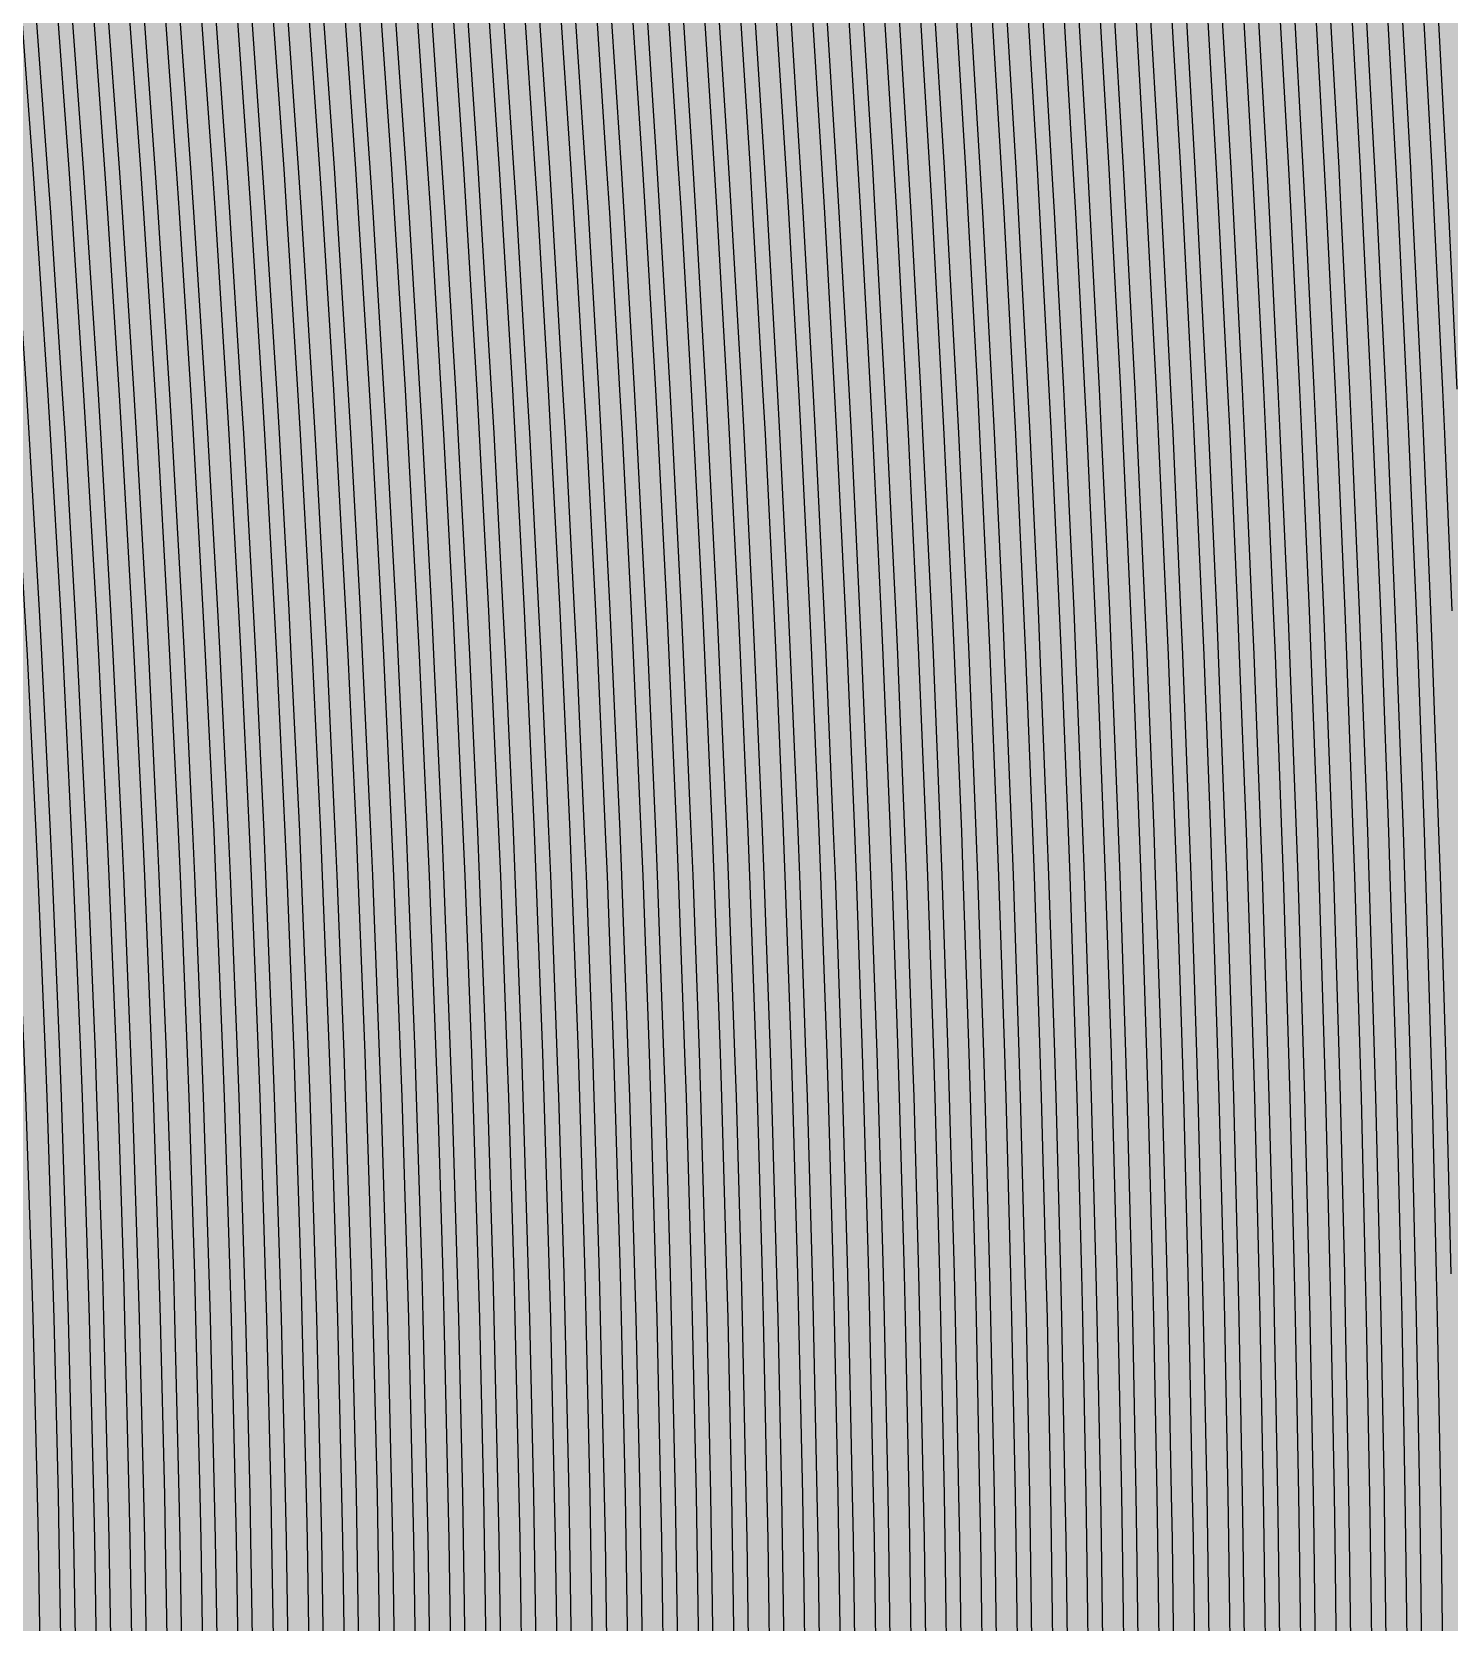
# Model space of a CAD drawing. Header units: metres. Extents: x -7220 to 10980, y -29667 to 1833.
# Drawn here: x 1157.2 to 1357.4, y -17628.4 to -17403.7 of the extents above; entities that cross this region are included whole.
import ezdxf

# ---------------------------------------------------------------- set-up
doc = ezdxf.new("R2010")
doc.units = ezdxf.units.M
doc.layers.add('Metal1', color=4, linetype='CONTINUOUS')
doc.layers.add('Polyimide', color=7, linetype='CONTINUOUS')

msp = doc.modelspace()

# ---------------------------------------------------------------- hatches: boundary and pattern name
at = {"layer": 'Polyimide'}
msp.add_hatch(color=7, dxfattribs=at).paths.add_polyline_path([(4099.45, -13861.55), (4142.64, -14152.77), (4214.18, -14438.35), (4313.36, -14715.55), (4439.24, -14981.69), (4590.59, -15234.21), (4765.97, -15470.68), (4963.68, -15688.82), (5181.82, -15886.53), (5418.29, -16061.91), (5670.81, -16213.26), (5936.95, -16339.14), (6214.15, -16438.32), (6499.73, -16509.85), (6790.95, -16553.05), (7085, -16567.5), (9980.38, -16567.5), (10058.79, -16571.35), (10136.45, -16582.87), (10212.6, -16601.95), (10286.52, -16628.4), (10357.49, -16661.96), (10424.83, -16702.32), (10487.89, -16749.09), (10546.06, -16801.81), (10598.78, -16859.98), (10645.55, -16923.04), (10685.91, -16990.38), (10719.48, -17061.35), (10745.93, -17135.27), (10765, -17211.43), (10776.52, -17289.08), (10780.38, -17367.5), (10780.38, -21957.3), (10741.61, -22012.91), (10705.97, -22070.59), (10673.58, -22130.14), (10644.53, -22191.39), (10618.92, -22254.16), (10596.82, -22318.25), (10578.3, -22383.46), (10563.41, -22449.6), (10552.21, -22516.46), (10544.72, -22583.84), (10540.97, -22651.53), (10540.97, -22719.32), (10544.72, -22787.01), (10552.21, -22854.38), (10563.41, -22921.24), (10578.3, -22987.38), (10596.82, -23052.6), (10618.92, -23116.68), (10644.53, -23179.45), (10673.58, -23240.71), (10705.97, -23300.26), (10741.61, -23357.93), (10780.38, -23413.54), (10780.38, -28667.5), (10776.52, -28745.91), (10765, -28823.57), (10745.93, -28899.73), (10719.48, -28973.65), (10685.91, -29044.62), (10645.55, -29111.96), (10598.78, -29175.01), (10546.06, -29233.19), (10487.89, -29285.91), (10424.83, -29332.68), (10357.49, -29373.04), (10286.52, -29406.6), (10212.6, -29433.05), (10136.45, -29452.13), (10058.79, -29463.65), (9980.38, -29467.5), (-6219.63, -29467.5), (-6298.04, -29463.65), (-6375.7, -29452.13), (-6451.85, -29433.05), (-6525.77, -29406.6), (-6596.74, -29373.04), (-6664.08, -29332.68), (-6727.14, -29285.91), (-6785.31, -29233.19), (-6838.03, -29175.01), (-6884.8, -29111.96), (-6925.16, -29044.62), (-6958.73, -28973.65), (-6985.18, -28899.73), (-7004.25, -28823.57), (-7015.77, -28745.91), (-7019.63, -28667.5), (-7019.63, -23426.32), (-6979.36, -23370.07), (-6942.33, -23311.63), (-6908.66, -23251.2), (-6878.45, -23188.96), (-6851.81, -23125.12), (-6828.81, -23059.88), (-6809.53, -22993.44), (-6794.04, -22926.02), (-6782.37, -22857.83), (-6774.57, -22789.09), (-6770.67, -22720.02), (-6770.67, -22650.84), (-6774.57, -22581.77), (-6782.37, -22513.03), (-6794.04, -22444.84), (-6809.53, -22377.42), (-6828.81, -22310.98), (-6851.81, -22245.74), (-6878.45, -22181.89), (-6908.66, -22119.66), (-6942.33, -22059.22), (-6979.36, -22000.79), (-7019.63, -21944.54), (-7019.63, -17367.5), (-7015.77, -17289.08), (-7004.25, -17211.43), (-6985.18, -17135.27), (-6958.73, -17061.35), (-6925.16, -16990.38), (-6884.8, -16923.04), (-6838.03, -16859.98), (-6785.31, -16801.81), (-6727.14, -16749.09), (-6664.08, -16702.32), (-6596.74, -16661.96), (-6525.77, -16628.4), (-6451.85, -16601.95), (-6375.7, -16582.87), (-6298.04, -16571.35), (-6219.63, -16567.5), (-3314, -16567.5), (-3019.95, -16553.05), (-2728.73, -16509.85), (-2443.15, -16438.32), (-2165.95, -16339.14), (-1899.81, -16213.26), (-1647.29, -16061.91), (-1410.82, -15886.53), (-1192.68, -15688.82), (-994.97, -15470.68), (-819.59, -15234.21), (-668.24, -14981.69), (-542.36, -14715.55), (-443.18, -14438.35), (-371.64, -14152.77), (-328.45, -13861.55), (-314, -13567.5), (-314, -13373.48), (-317.45, -13328.11), (-327.72, -13283.78), (-344.58, -13241.52), (-367.63, -13202.3), (-396.35, -13167.01), (-430.08, -13136.47), (-468.03, -13111.38), (-509.35, -13092.32), (-509.35, -13092.32), (-578.18, -13061.27), (-642.2, -13021.24), (-700.26, -12972.96), (-751.3, -12917.31), (-794.39, -12855.3), (-828.74, -12788.06), (-853.73, -12716.8), (-868.91, -12642.84), (-874, -12567.5), (-868.91, -12492.16), (-853.73, -12418.19), (-828.74, -12346.94), (-794.39, -12279.7), (-751.3, -12217.69), (-700.26, -12162.04), (-642.2, -12113.76), (-578.18, -12073.73), (-509.35, -12042.68), (-509.35, -12042.68), (-468.03, -12023.62), (-430.08, -11998.53), (-396.35, -11967.99), (-367.63, -11932.7), (-344.58, -11893.47), (-327.72, -11851.21), (-317.45, -11806.89), (-314, -11761.52), (-314, -11074.31), (-317.45, -11028.94), (-327.72, -10984.62), (-344.58, -10942.36), (-367.63, -10903.13), (-396.35, -10867.84), (-430.08, -10837.3), (-468.03, -10812.21), (-509.35, -10793.16), (-509.35, -10793.16), (-578.18, -10762.1), (-642.2, -10722.07), (-700.26, -10673.8), (-751.3, -10618.15), (-794.39, -10556.13), (-828.74, -10488.89), (-853.73, -10417.64), (-868.91, -10343.67), (-874, -10268.33), (-868.91, -10192.99), (-853.73, -10119.03), (-828.74, -10047.77), (-794.39, -9980.53), (-751.3, -9918.52), (-700.26, -9862.87), (-642.2, -9814.59), (-578.18, -9774.56), (-509.35, -9743.51), (-509.35, -9743.51), (-468.03, -9724.45), (-430.08, -9699.36), (-396.35, -9668.82), (-367.63, -9633.53), (-344.58, -9594.31), (-327.72, -9552.05), (-317.45, -9507.72), (-314, -9462.35), (-314, -8775.14), (-317.45, -8729.78), (-327.72, -8685.45), (-344.58, -8643.19), (-367.63, -8603.96), (-396.35, -8568.68), (-430.08, -8538.14), (-468.03, -8513.05), (-509.35, -8493.99), (-509.35, -8493.99), (-578.18, -8462.94), (-642.2, -8422.91), (-700.26, -8374.63), (-751.3, -8318.98), (-794.39, -8256.97), (-828.74, -8189.73), (-853.73, -8118.47), (-868.91, -8044.5), (-874, -7969.17), (-868.91, -7893.83), (-853.73, -7819.86), (-828.74, -7748.61), (-794.39, -7681.36), (-751.3, -7619.35), (-700.26, -7563.7), (-642.2, -7515.42), (-578.18, -7475.4), (-509.35, -7444.34), (-509.35, -7444.34), (-468.03, -7425.28), (-430.08, -7400.2), (-396.35, -7369.66), (-367.63, -7334.37), (-344.58, -7295.14), (-327.72, -7252.88), (-317.45, -7208.56), (-314, -7163.19), (-314, -6475.98), (-317.45, -6430.61), (-327.72, -6386.29), (-344.58, -6344.02), (-367.63, -6304.8), (-396.35, -6269.51), (-430.08, -6238.97), (-468.03, -6213.88), (-509.35, -6194.82), (-509.35, -6194.82), (-578.18, -6163.77), (-642.2, -6123.74), (-700.26, -6075.46), (-751.3, -6019.81), (-794.39, -5957.8), (-828.74, -5890.56), (-853.73, -5819.31), (-868.91, -5745.34), (-874, -5670), (-868.91, -5594.66), (-853.73, -5520.69), (-828.74, -5449.44), (-794.39, -5382.2), (-751.3, -5320.19), (-700.26, -5264.54), (-642.2, -5216.26), (-578.18, -5176.23), (-509.35, -5145.18), (-509.35, -5145.18), (-468.03, -5126.12), (-430.08, -5101.03), (-396.35, -5070.49), (-367.63, -5035.2), (-344.58, -4995.98), (-327.72, -4953.71), (-317.45, -4909.39), (-314, -4864.02), (-314, 380), (-314, 1532.5), (-269, 1532.5), (-268.78, 1525.63), (-268.1, 1518.79), (-266.98, 1512.02), (-265.42, 1505.32), (-263.43, 1498.75), (-261.01, 1492.32), (-258.17, 1486.06), (-254.93, 1480), (-251.3, 1474.17), (-247.3, 1468.58), (-242.94, 1463.27), (-238.25, 1458.25), (-233.23, 1453.56), (-227.92, 1449.2), (-222.33, 1445.2), (-216.5, 1441.57), (-210.44, 1438.33), (-204.18, 1435.49), (-197.75, 1433.07), (-191.18, 1431.08), (-184.48, 1429.52), (-177.71, 1428.4), (-170.87, 1427.72), (-164, 1427.5), (-157.13, 1427.72), (-150.29, 1428.4), (-143.52, 1429.52), (-136.82, 1431.08), (-130.25, 1433.07), (-123.82, 1435.49), (-117.56, 1438.33), (-111.5, 1441.57), (-105.67, 1445.2), (-100.08, 1449.2), (-94.77, 1453.56), (-89.75, 1458.25), (-85.06, 1463.27), (-80.7, 1468.58), (-76.7, 1474.17), (-73.07, 1480), (-69.83, 1486.06), (-66.99, 1492.32), (-64.57, 1498.75), (-62.58, 1505.32), (-61.02, 1512.02), (-59.9, 1518.79), (-59.22, 1525.63), (-59, 1532.5), (1786, 1532.5), (3835, 1532.5), (3835.21, 1539.04), (3835.86, 1545.55), (3836.92, 1552.01), (3838.41, 1558.38), (3840.31, 1564.64), (3842.61, 1570.77), (3845.31, 1576.73), (3848.4, 1582.5), (3851.85, 1588.06), (3855.66, 1593.38), (3859.82, 1598.43), (3864.29, 1603.21), (3869.07, 1607.68), (3874.12, 1611.84), (3879.44, 1615.65), (3885, 1619.1), (3890.77, 1622.19), (3896.73, 1624.89), (3902.86, 1627.19), (3909.12, 1629.09), (3915.49, 1630.58), (3921.95, 1631.64), (3928.46, 1632.29), (3935, 1632.5), (3941.54, 1632.29), (3948.05, 1631.64), (3954.51, 1630.58), (3960.88, 1629.09), (3967.14, 1627.19), (3973.27, 1624.89), (3979.23, 1622.19), (3985, 1619.1), (3990.56, 1615.65), (3995.88, 1611.84), (4000.93, 1607.68), (4005.71, 1603.21), (4010.18, 1598.43), (4014.34, 1593.38), (4018.15, 1588.06), (4021.6, 1582.5), (4024.69, 1576.73), (4027.39, 1570.77), (4029.69, 1564.64), (4031.59, 1558.38), (4033.08, 1552.01), (4034.14, 1545.55), (4034.79, 1539.04), (4035, 1532.5), (4085, 1532.5), (4085, 380), (4085, 330), (4085, -4864.02), (4088.45, -4909.39), (4098.72, -4953.71), (4115.58, -4995.98), (4138.63, -5035.2), (4167.35, -5070.49), (4201.08, -5101.03), (4239.03, -5126.12), (4280.35, -5145.18), (4280.35, -5145.18), (4349.18, -5176.23), (4413.2, -5216.26), (4471.26, -5264.54), (4522.3, -5320.19), (4565.39, -5382.2), (4599.74, -5449.44), (4624.73, -5520.69), (4639.91, -5594.66), (4645, -5670), (4639.91, -5745.34), (4624.73, -5819.31), (4599.74, -5890.56), (4565.39, -5957.8), (4522.3, -6019.81), (4471.26, -6075.46), (4413.2, -6123.74), (4349.18, -6163.77), (4280.35, -6194.82), (4239.03, -6213.88), (4201.08, -6238.97), (4167.35, -6269.51), (4138.63, -6304.8), (4115.58, -6344.02), (4098.72, -6386.29), (4088.45, -6430.61), (4085, -6475.98), (4085, -13567.5), (4099.45, -13861.55)])

# ---------------------------------------------------------------- linework, layer by layer
at = {"layer": 'Metal1'}
for points in [[(1147.38, -17397.95), (1149.25, -17422.94), (1149.7, -17429.2), (1151.36, -17454.19), (1151.75, -17460.45), (1153.2, -17485.44), (1153.54, -17491.7), (1154.78, -17516.69), (1155.07, -17522.95), (1156.11, -17547.94), (1156.34, -17554.19), (1157.17, -17579.19), (1157.35, -17585.44), (1157.97, -17610.44), (1158.1, -17616.69), (1158.51, -17641.69), (1158.59, -17647.94), (1158.8, -17672.94), (1158.82, -17679.19), (1158.87, -17704.18), (1158.87, -18191.69)], [(1161.87, -18191.69), (1161.87, -17704.18), (1161.82, -17679.19), (1161.8, -17672.95), (1161.59, -17647.96), (1161.52, -17641.72), (1161.11, -17616.73), (1160.98, -17610.48), (1160.36, -17585.5), (1160.19, -17579.25), (1159.37, -17554.26), (1159.14, -17548.02), (1158.11, -17523.03), (1157.83, -17516.78), (1156.6, -17491.8), (1156.26, -17485.55), (1154.83, -17460.57), (1154.44, -17454.32), (1152.8, -17429.34), (1152.36, -17423.09), (1150.51, -17398.11)], [(1152.5, -17397.95), (1154.35, -17422.94), (1154.79, -17429.2), (1156.44, -17454.19), (1156.82, -17460.45), (1158.26, -17485.44), (1158.59, -17491.7), (1159.83, -17516.69), (1160.11, -17522.95), (1161.13, -17547.94), (1161.36, -17554.2), (1162.18, -17579.19), (1162.36, -17585.44), (1162.98, -17610.44), (1163.11, -17616.69), (1163.52, -17641.69), (1163.59, -17647.94), (1163.8, -17672.94), (1163.82, -17679.19), (1163.87, -17704.18), (1163.87, -18191.69)], [(1166.88, -18191.69), (1166.88, -17704.18), (1166.82, -17679.19), (1166.8, -17672.95), (1166.59, -17647.96), (1166.52, -17641.72), (1166.11, -17616.73), (1165.98, -17610.48), (1165.37, -17585.5), (1165.2, -17579.25), (1164.38, -17554.26), (1164.15, -17548.02), (1163.13, -17523.03), (1162.85, -17516.78), (1161.63, -17491.8), (1161.3, -17485.55), (1159.87, -17460.57), (1159.49, -17454.32), (1157.85, -17429.34), (1157.42, -17423.09), (1155.58, -17398.11)], [(1157.57, -17397.95), (1159.41, -17422.94), (1159.85, -17429.2), (1161.48, -17454.19), (1161.87, -17460.45), (1163.3, -17485.44), (1163.63, -17491.7), (1164.85, -17516.69), (1165.13, -17522.95), (1166.15, -17547.94), (1166.38, -17554.2), (1167.2, -17579.19), (1167.37, -17585.44), (1167.98, -17610.44), (1168.11, -17616.69), (1168.52, -17641.69), (1168.59, -17647.94), (1168.8, -17672.94), (1168.82, -17679.19), (1168.88, -17704.18), (1168.88, -18191.69)], [(1171.88, -18191.69), (1171.88, -17704.18), (1171.82, -17679.19), (1171.8, -17672.95), (1171.6, -17647.96), (1171.52, -17641.72), (1171.12, -17616.73), (1170.99, -17610.48), (1170.38, -17585.5), (1170.21, -17579.25), (1169.4, -17554.26), (1169.17, -17548.02), (1168.16, -17523.03), (1167.88, -17516.78), (1166.67, -17491.8), (1166.34, -17485.55), (1164.92, -17460.57), (1164.54, -17454.32), (1162.91, -17429.34), (1162.48, -17423.09), (1160.65, -17398.1)], [(1162.65, -17397.95), (1164.48, -17422.94), (1164.91, -17429.2), (1166.53, -17454.19), (1166.91, -17460.45), (1168.33, -17485.44), (1168.66, -17491.7), (1169.88, -17516.69), (1170.16, -17522.95), (1171.17, -17547.94), (1171.4, -17554.2), (1172.21, -17579.19), (1172.38, -17585.44), (1172.99, -17610.44), (1173.12, -17616.69), (1173.52, -17641.69), (1173.6, -17647.94), (1173.8, -17672.94), (1173.82, -17679.19), (1173.88, -17704.18), (1173.88, -18191.69)], [(1176.87, -18191.69), (1176.87, -17704.18), (1176.82, -17679.19), (1176.8, -17672.95), (1176.6, -17647.96), (1176.52, -17641.72), (1176.12, -17616.73), (1176, -17610.48), (1175.39, -17585.5), (1175.22, -17579.25), (1174.41, -17554.26), (1174.19, -17548.02), (1173.18, -17523.03), (1172.91, -17516.78), (1171.7, -17491.8), (1171.37, -17485.55), (1169.96, -17460.57), (1169.58, -17454.32), (1167.97, -17429.34), (1167.54, -17423.09), (1165.73, -17398.1)], [(1167.72, -17397.95), (1169.54, -17422.94), (1169.97, -17429.2), (1171.58, -17454.19), (1171.96, -17460.45), (1173.37, -17485.44), (1173.7, -17491.7), (1174.9, -17516.69), (1175.18, -17522.95), (1176.19, -17547.94), (1176.41, -17554.2), (1177.22, -17579.19), (1177.39, -17585.44), (1178, -17610.44), (1178.12, -17616.69), (1178.52, -17641.69), (1178.6, -17647.94), (1178.8, -17672.94), (1178.82, -17679.19), (1178.87, -17704.18), (1178.87, -18191.69)], [(1181.88, -18191.69), (1181.88, -17704.18), (1181.82, -17679.19), (1181.8, -17672.95), (1181.6, -17647.96), (1181.53, -17641.72), (1181.13, -17616.73), (1181, -17610.48), (1180.4, -17585.5), (1180.23, -17579.25), (1179.43, -17554.26), (1179.21, -17548.02), (1178.21, -17523.03), (1177.93, -17516.78), (1176.73, -17491.8), (1176.41, -17485.55), (1175.01, -17460.57), (1174.63, -17454.32), (1173.03, -17429.34), (1172.6, -17423.08), (1170.8, -17398.1)], [(1172.79, -17397.96), (1174.6, -17422.94), (1175.03, -17429.2), (1176.63, -17454.19), (1177, -17460.45), (1178.41, -17485.44), (1178.73, -17491.7), (1179.93, -17516.69), (1180.21, -17522.95), (1181.2, -17547.94), (1181.43, -17554.2), (1182.23, -17579.19), (1182.4, -17585.44), (1183, -17610.44), (1183.13, -17616.69), (1183.53, -17641.69), (1183.6, -17647.94), (1183.8, -17672.94), (1183.82, -17679.19), (1183.88, -17704.18), (1183.88, -18191.69)], [(1186.88, -18191.69), (1186.88, -17704.18), (1186.83, -17679.19), (1186.8, -17672.95), (1186.6, -17647.96), (1186.53, -17641.72), (1186.13, -17616.73), (1186.01, -17610.48), (1185.41, -17585.5), (1185.24, -17579.25), (1184.45, -17554.26), (1184.22, -17548.02), (1183.23, -17523.03), (1182.96, -17516.78), (1181.77, -17491.8), (1181.44, -17485.55), (1180.05, -17460.57), (1179.68, -17454.32), (1178.09, -17429.33), (1177.67, -17423.08), (1175.87, -17398.1)], [(1177.87, -17397.96), (1179.66, -17422.95), (1180.08, -17429.2), (1181.68, -17454.19), (1182.05, -17460.45), (1183.44, -17485.44), (1183.76, -17491.7), (1184.96, -17516.69), (1185.23, -17522.95), (1186.22, -17547.94), (1186.45, -17554.2), (1187.24, -17579.19), (1187.41, -17585.44), (1188.01, -17610.44), (1188.13, -17616.69), (1188.53, -17641.69), (1188.6, -17647.94), (1188.8, -17672.94), (1188.83, -17679.19), (1188.88, -17704.18), (1188.88, -18191.69)], [(1191.88, -18191.69), (1191.88, -17704.18), (1191.83, -17679.19), (1191.8, -17672.95), (1191.6, -17647.96), (1191.53, -17641.72), (1191.14, -17616.73), (1191.01, -17610.48), (1190.42, -17585.5), (1190.25, -17579.25), (1189.46, -17554.26), (1189.24, -17548.02), (1188.26, -17523.03), (1187.98, -17516.78), (1186.8, -17491.8), (1186.48, -17485.55), (1185.1, -17460.57), (1184.73, -17454.32), (1183.15, -17429.33), (1182.73, -17423.08), (1180.95, -17398.1)], [(1182.94, -17397.96), (1184.72, -17422.95), (1185.14, -17429.2), (1186.72, -17454.19), (1187.1, -17460.45), (1188.48, -17485.44), (1188.8, -17491.7), (1189.98, -17516.69), (1190.25, -17522.95), (1191.24, -17547.94), (1191.46, -17554.2), (1192.25, -17579.19), (1192.42, -17585.44), (1193.01, -17610.44), (1193.14, -17616.69), (1193.53, -17641.69), (1193.6, -17647.94), (1193.8, -17672.94), (1193.83, -17679.19), (1193.88, -17704.18), (1193.88, -18191.69)], [(1196.87, -18191.69), (1196.87, -17704.18), (1196.83, -17679.19), (1196.8, -17672.95), (1196.61, -17647.96), (1196.53, -17641.72), (1196.14, -17616.73), (1196.02, -17610.48), (1195.43, -17585.5), (1195.26, -17579.25), (1194.48, -17554.26), (1194.26, -17548.02), (1193.28, -17523.03), (1193.01, -17516.78), (1191.84, -17491.8), (1191.52, -17485.55), (1190.14, -17460.57), (1189.78, -17454.32), (1188.21, -17429.33), (1187.79, -17423.08), (1186.02, -17398.1)], [(1188.01, -17397.96), (1189.78, -17422.95), (1190.2, -17429.2), (1191.77, -17454.19), (1192.14, -17460.45), (1193.51, -17485.44), (1193.83, -17491.7), (1195.01, -17516.69), (1195.28, -17522.95), (1196.26, -17547.94), (1196.48, -17554.2), (1197.26, -17579.19), (1197.43, -17585.44), (1198.02, -17610.44), (1198.14, -17616.69), (1198.53, -17641.69), (1198.61, -17647.94), (1198.8, -17672.94), (1198.83, -17679.19), (1198.87, -17704.18), (1198.87, -18191.69)], [(1201.88, -18191.69), (1201.88, -17704.18), (1201.83, -17679.19), (1201.8, -17672.95), (1201.61, -17647.96), (1201.53, -17641.72), (1201.15, -17616.73), (1201.02, -17610.48), (1200.44, -17585.5), (1200.27, -17579.25), (1199.5, -17554.26), (1199.28, -17548.02), (1198.3, -17523.03), (1198.04, -17516.78), (1196.87, -17491.8), (1196.55, -17485.55), (1195.19, -17460.57), (1194.82, -17454.32), (1193.26, -17429.33), (1192.85, -17423.08), (1191.09, -17398.1)], [(1193.09, -17397.96), (1194.84, -17422.95), (1195.26, -17429.2), (1196.82, -17454.2), (1197.19, -17460.45), (1198.55, -17485.44), (1198.87, -17491.7), (1200.03, -17516.69), (1200.3, -17522.95), (1201.28, -17547.94), (1201.49, -17554.2), (1202.27, -17579.19), (1202.44, -17585.44), (1203.02, -17610.44), (1203.15, -17616.69), (1203.53, -17641.69), (1203.61, -17647.94), (1203.8, -17672.94), (1203.83, -17679.19), (1203.88, -17704.18), (1203.88, -18191.69)], [(1206.88, -18191.69), (1206.88, -17704.18), (1206.83, -17679.19), (1206.8, -17672.95), (1206.61, -17647.96), (1206.54, -17641.72), (1206.15, -17616.73), (1206.03, -17610.48), (1205.45, -17585.49), (1205.28, -17579.25), (1204.51, -17554.26), (1204.29, -17548.02), (1203.33, -17523.03), (1203.06, -17516.78), (1201.9, -17491.8), (1201.59, -17485.55), (1200.23, -17460.57), (1199.87, -17454.32), (1198.32, -17429.33), (1197.91, -17423.08), (1196.16, -17398.1)], [(1198.16, -17397.96), (1199.91, -17422.95), (1200.32, -17429.21), (1201.87, -17454.2), (1202.23, -17460.45), (1203.59, -17485.44), (1203.9, -17491.7), (1205.06, -17516.69), (1205.33, -17522.95), (1206.29, -17547.94), (1206.51, -17554.2), (1207.28, -17579.19), (1207.45, -17585.44), (1208.03, -17610.44), (1208.15, -17616.69), (1208.54, -17641.69), (1208.61, -17647.94), (1208.8, -17672.94), (1208.83, -17679.19), (1208.88, -17704.18), (1208.88, -18191.69)], [(1211.88, -18191.69), (1211.88, -17704.18), (1211.83, -17679.19), (1211.8, -17672.95), (1211.61, -17647.96), (1211.54, -17641.72), (1211.16, -17616.73), (1211.04, -17610.48), (1210.46, -17585.49), (1210.29, -17579.25), (1209.53, -17554.26), (1209.31, -17548.01), (1208.35, -17523.03), (1208.09, -17516.78), (1206.94, -17491.8), (1206.63, -17485.55), (1205.28, -17460.56), (1204.92, -17454.32), (1203.38, -17429.33), (1202.97, -17423.08), (1201.24, -17398.1)], [(1203.23, -17397.96), (1204.97, -17422.95), (1205.38, -17429.21), (1206.92, -17454.2), (1207.28, -17460.45), (1208.62, -17485.44), (1208.94, -17491.7), (1210.09, -17516.69), (1210.35, -17522.95), (1211.31, -17547.94), (1211.53, -17554.2), (1212.29, -17579.19), (1212.46, -17585.44), (1213.04, -17610.44), (1213.16, -17616.69), (1213.54, -17641.69), (1213.61, -17647.94), (1213.8, -17672.94), (1213.83, -17679.19), (1213.88, -17704.18), (1213.88, -18191.69)], [(1216.87, -18191.69), (1216.87, -17704.18), (1216.83, -17679.19), (1216.8, -17672.95), (1216.61, -17647.96), (1216.54, -17641.71), (1216.16, -17616.73), (1216.04, -17610.48), (1215.48, -17585.49), (1215.31, -17579.25), (1214.55, -17554.26), (1214.34, -17548.01), (1213.39, -17523.03), (1213.12, -17516.78), (1211.98, -17491.8), (1211.67, -17485.55), (1210.34, -17460.56), (1209.99, -17454.31), (1208.46, -17429.33), (1208.06, -17423.08), (1206.34, -17398.1)], [(1208.33, -17397.96), (1210.05, -17422.95), (1210.46, -17429.21), (1211.98, -17454.2), (1212.34, -17460.45), (1213.67, -17485.45), (1213.98, -17491.7), (1215.12, -17516.69), (1215.38, -17522.95), (1216.33, -17547.94), (1216.55, -17554.2), (1217.31, -17579.19), (1217.47, -17585.45), (1218.04, -17610.44), (1218.16, -17616.69), (1218.54, -17641.69), (1218.61, -17647.94), (1218.8, -17672.94), (1218.83, -17679.19), (1218.87, -17704.18), (1218.87, -18191.69)], [(1221.88, -18191.69), (1221.88, -17704.18), (1221.83, -17679.19), (1221.8, -17672.95), (1221.62, -17647.96), (1221.55, -17641.71), (1221.17, -17616.73), (1221.05, -17610.48), (1220.49, -17585.49), (1220.33, -17579.25), (1219.58, -17554.26), (1219.36, -17548.01), (1218.43, -17523.03), (1218.17, -17516.78), (1217.04, -17491.8), (1216.73, -17485.55), (1215.42, -17460.56), (1215.06, -17454.31), (1213.56, -17429.33), (1213.16, -17423.08), (1211.46, -17398.1)], [(1213.45, -17397.96), (1215.15, -17422.95), (1215.55, -17429.21), (1217.06, -17454.2), (1217.41, -17460.45), (1218.73, -17485.45), (1219.04, -17491.7), (1220.17, -17516.69), (1220.42, -17522.95), (1221.36, -17547.94), (1221.57, -17554.2), (1222.33, -17579.19), (1222.49, -17585.45), (1223.05, -17610.44), (1223.17, -17616.69), (1223.55, -17641.69), (1223.62, -17647.94), (1223.8, -17672.94), (1223.83, -17679.19), (1223.88, -17704.18), (1223.88, -18191.69)], [(1226.88, -18191.69), (1226.88, -17704.18), (1226.83, -17679.19), (1226.8, -17672.95), (1226.62, -17647.96), (1226.55, -17641.71), (1226.18, -17616.73), (1226.06, -17610.48), (1225.5, -17585.49), (1225.34, -17579.25), (1224.59, -17554.26), (1224.38, -17548.01), (1223.45, -17523.03), (1223.19, -17516.78), (1222.07, -17491.8), (1221.77, -17485.55), (1220.46, -17460.56), (1220.11, -17454.31), (1218.61, -17429.33), (1218.22, -17423.08), (1216.53, -17398.1)], [(1218.53, -17397.96), (1220.21, -17422.95), (1220.61, -17429.21), (1222.11, -17454.2), (1222.46, -17460.45), (1223.77, -17485.45), (1224.07, -17491.7), (1225.19, -17516.69), (1225.45, -17522.95), (1226.38, -17547.94), (1226.59, -17554.2), (1227.34, -17579.19), (1227.5, -17585.45), (1228.06, -17610.44), (1228.18, -17616.69), (1228.55, -17641.69), (1228.62, -17647.94), (1228.8, -17672.94), (1228.83, -17679.19), (1228.88, -17704.18), (1228.88, -18191.69)], [(1231.88, -18191.69), (1231.88, -17704.18), (1231.83, -17679.19), (1231.81, -17672.95), (1231.62, -17647.96), (1231.55, -17641.71), (1231.18, -17616.73), (1231.07, -17610.48), (1230.51, -17585.49), (1230.35, -17579.25), (1229.61, -17554.26), (1229.4, -17548.01), (1228.47, -17523.03), (1228.22, -17516.78), (1227.11, -17491.8), (1226.81, -17485.55), (1225.51, -17460.56), (1225.16, -17454.31), (1223.67, -17429.33), (1223.28, -17423.08), (1221.6, -17398.1)], [(1223.6, -17397.96), (1225.27, -17422.95), (1225.67, -17429.21), (1227.16, -17454.2), (1227.5, -17460.46), (1228.8, -17485.45), (1229.11, -17491.7), (1230.22, -17516.69), (1230.47, -17522.95), (1231.4, -17547.94), (1231.61, -17554.2), (1232.35, -17579.19), (1232.51, -17585.45), (1233.06, -17610.44), (1233.18, -17616.69), (1233.55, -17641.69), (1233.62, -17647.94), (1233.81, -17672.94), (1233.83, -17679.19), (1233.88, -17704.18), (1233.88, -18191.69)], [(1236.87, -18191.69), (1236.87, -17704.18), (1236.83, -17679.19), (1236.81, -17672.95), (1236.62, -17647.96), (1236.55, -17641.71), (1236.19, -17616.73), (1236.07, -17610.48), (1235.52, -17585.49), (1235.36, -17579.25), (1234.62, -17554.26), (1234.42, -17548.01), (1233.5, -17523.03), (1233.25, -17516.78), (1232.14, -17491.79), (1231.84, -17485.55), (1230.55, -17460.56), (1230.21, -17454.31), (1228.73, -17429.33), (1228.34, -17423.08), (1226.68, -17398.1)], [(1228.67, -17397.96), (1230.34, -17422.95), (1230.73, -17429.21), (1232.2, -17454.2), (1232.55, -17460.46), (1233.84, -17485.45), (1234.14, -17491.7), (1235.24, -17516.7), (1235.5, -17522.95), (1236.42, -17547.94), (1236.62, -17554.2), (1237.36, -17579.19), (1237.52, -17585.45), (1238.07, -17610.44), (1238.19, -17616.69), (1238.55, -17641.69), (1238.62, -17647.94), (1238.81, -17672.94), (1238.83, -17679.19), (1238.87, -17704.18), (1238.87, -18191.69)], [(1241.87, -18191.69), (1241.87, -17704.18), (1241.83, -17679.19), (1241.81, -17672.95), (1241.62, -17647.96), (1241.56, -17641.71), (1241.19, -17616.73), (1241.08, -17610.48), (1240.53, -17585.49), (1240.37, -17579.25), (1239.64, -17554.26), (1239.44, -17548.01), (1238.52, -17523.03), (1238.27, -17516.78), (1237.18, -17491.79), (1236.88, -17485.55), (1235.6, -17460.56), (1235.25, -17454.31), (1233.79, -17429.33), (1233.4, -17423.08), (1231.75, -17398.1)], [(1233.75, -17397.96), (1235.4, -17422.95), (1235.79, -17429.21), (1237.25, -17454.2), (1237.6, -17460.46), (1238.88, -17485.45), (1239.17, -17491.7), (1240.27, -17516.7), (1240.52, -17522.95), (1241.43, -17547.94), (1241.64, -17554.2), (1242.37, -17579.19), (1242.53, -17585.45), (1243.08, -17610.44), (1243.19, -17616.69), (1243.56, -17641.69), (1243.62, -17647.94), (1243.81, -17672.94), (1243.83, -17679.19), (1243.87, -17704.18), (1243.87, -18191.69)], [(1246.87, -18191.69), (1246.87, -17704.18), (1246.83, -17679.19), (1246.81, -17672.95), (1246.63, -17647.96), (1246.56, -17641.71), (1246.2, -17616.73), (1246.08, -17610.48), (1245.54, -17585.49), (1245.38, -17579.25), (1244.66, -17554.26), (1244.45, -17548.01), (1243.55, -17523.03), (1243.3, -17516.78), (1242.21, -17491.79), (1241.91, -17485.55), (1240.64, -17460.56), (1240.3, -17454.31), (1238.85, -17429.33), (1238.46, -17423.08), (1236.82, -17398.1)], [(1238.82, -17397.96), (1240.46, -17422.95), (1240.85, -17429.21), (1242.3, -17454.2), (1242.64, -17460.46), (1243.91, -17485.45), (1244.21, -17491.7), (1245.3, -17516.7), (1245.55, -17522.95), (1246.45, -17547.94), (1246.66, -17554.2), (1247.38, -17579.19), (1247.54, -17585.45), (1248.08, -17610.44), (1248.2, -17616.69), (1248.56, -17641.69), (1248.63, -17647.94), (1248.81, -17672.94), (1248.83, -17679.19), (1248.87, -17704.18), (1248.87, -18191.69)], [(1251.88, -18191.69), (1251.88, -17704.18), (1251.83, -17679.19), (1251.81, -17672.95), (1251.63, -17647.96), (1251.56, -17641.71), (1251.2, -17616.73), (1251.09, -17610.48), (1250.55, -17585.49), (1250.39, -17579.25), (1249.67, -17554.26), (1249.47, -17548.01), (1248.57, -17523.03), (1248.32, -17516.78), (1247.24, -17491.79), (1246.95, -17485.55), (1245.69, -17460.56), (1245.35, -17454.31), (1243.91, -17429.33), (1243.52, -17423.08), (1241.9, -17398.09)], [(1243.89, -17397.96), (1245.52, -17422.95), (1245.9, -17429.21), (1247.35, -17454.2), (1247.69, -17460.46), (1248.95, -17485.45), (1249.24, -17491.7), (1250.32, -17516.7), (1250.57, -17522.95), (1251.47, -17547.94), (1251.67, -17554.2), (1252.39, -17579.19), (1252.55, -17585.45), (1253.09, -17610.44), (1253.2, -17616.69), (1253.56, -17641.69), (1253.63, -17647.94), (1253.81, -17672.94), (1253.83, -17679.19), (1253.88, -17704.18), (1253.88, -18191.69)], [(1256.87, -18191.69), (1256.87, -17704.18), (1256.83, -17679.19), (1256.81, -17672.95), (1256.63, -17647.96), (1256.56, -17641.71), (1256.21, -17616.73), (1256.09, -17610.48), (1255.56, -17585.49), (1255.4, -17579.25), (1254.69, -17554.26), (1254.49, -17548.01), (1253.6, -17523.03), (1253.35, -17516.78), (1252.28, -17491.79), (1251.99, -17485.54), (1250.73, -17460.56), (1250.4, -17454.31), (1248.97, -17429.33), (1248.58, -17423.08), (1246.97, -17398.09)], [(1248.97, -17397.96), (1250.58, -17422.95), (1250.96, -17429.21), (1252.4, -17454.2), (1252.73, -17460.46), (1253.98, -17485.45), (1254.28, -17491.7), (1255.35, -17516.7), (1255.59, -17522.95), (1256.49, -17547.94), (1256.69, -17554.2), (1257.4, -17579.19), (1257.56, -17585.45), (1258.09, -17610.44), (1258.21, -17616.69), (1258.56, -17641.69), (1258.63, -17647.94), (1258.81, -17672.94), (1258.83, -17679.19), (1258.87, -17704.18), (1258.87, -18191.69)], [(1261.87, -18191.69), (1261.87, -17704.18), (1261.83, -17679.19), (1261.81, -17672.95), (1261.63, -17647.96), (1261.56, -17641.71), (1261.21, -17616.73), (1261.1, -17610.48), (1260.57, -17585.49), (1260.41, -17579.25), (1259.71, -17554.26), (1259.51, -17548.01), (1258.62, -17523.03), (1258.38, -17516.78), (1257.31, -17491.79), (1257.02, -17485.54), (1255.78, -17460.56), (1255.45, -17454.31), (1254.02, -17429.33), (1253.65, -17423.08), (1252.04, -17398.09)], [(1254.04, -17397.96), (1255.64, -17422.95), (1256.02, -17429.21), (1257.44, -17454.2), (1257.78, -17460.46), (1259.02, -17485.45), (1259.31, -17491.7), (1260.37, -17516.7), (1260.62, -17522.95), (1261.5, -17547.94), (1261.7, -17554.2), (1262.41, -17579.19), (1262.57, -17585.45), (1263.1, -17610.44), (1263.21, -17616.69), (1263.56, -17641.69), (1263.63, -17647.94), (1263.81, -17672.94), (1263.83, -17679.19), (1263.87, -17704.18), (1263.87, -18191.69)], [(1266.87, -18191.69), (1266.87, -17704.18), (1266.83, -17679.19), (1266.81, -17672.95), (1266.63, -17647.96), (1266.57, -17641.71), (1266.22, -17616.73), (1266.11, -17610.48), (1265.58, -17585.49), (1265.42, -17579.25), (1264.72, -17554.26), (1264.52, -17548.01), (1263.64, -17523.03), (1263.4, -17516.78), (1262.35, -17491.79), (1262.06, -17485.54), (1260.83, -17460.56), (1260.49, -17454.31), (1259.08, -17429.33), (1258.71, -17423.08), (1257.12, -17398.09)], [(1259.11, -17397.96), (1260.7, -17422.95), (1261.08, -17429.21), (1262.49, -17454.2), (1262.82, -17460.46), (1264.06, -17485.45), (1264.34, -17491.7), (1265.4, -17516.7), (1265.64, -17522.95), (1266.52, -17547.95), (1266.72, -17554.2), (1267.42, -17579.19), (1267.58, -17585.45), (1268.11, -17610.44), (1268.22, -17616.69), (1268.57, -17641.69), (1268.63, -17647.94), (1268.81, -17672.94), (1268.83, -17679.19), (1268.87, -17704.18), (1268.87, -18191.69)], [(1271.88, -18191.69), (1271.88, -17704.18), (1271.83, -17679.19), (1271.81, -17672.95), (1271.63, -17647.96), (1271.57, -17641.71), (1271.22, -17616.73), (1271.11, -17610.48), (1270.59, -17585.49), (1270.44, -17579.25), (1269.74, -17554.26), (1269.54, -17548.01), (1268.67, -17523.03), (1268.43, -17516.78), (1267.38, -17491.79), (1267.1, -17485.54), (1265.87, -17460.56), (1265.54, -17454.31), (1264.14, -17429.33), (1263.77, -17423.08), (1262.19, -17398.09)], [(1264.19, -17397.96), (1265.76, -17422.95), (1266.14, -17429.21), (1267.54, -17454.2), (1267.87, -17460.46), (1269.09, -17485.45), (1269.38, -17491.7), (1270.43, -17516.7), (1270.67, -17522.95), (1271.54, -17547.95), (1271.74, -17554.2), (1272.43, -17579.19), (1272.59, -17585.45), (1273.11, -17610.44), (1273.22, -17616.69), (1273.57, -17641.69), (1273.63, -17647.94), (1273.81, -17672.94), (1273.83, -17679.19), (1273.88, -17704.18), (1273.88, -18191.69)], [(1276.87, -18191.69), (1276.87, -17704.18), (1276.83, -17679.19), (1276.81, -17672.95), (1276.64, -17647.96), (1276.57, -17641.71), (1276.23, -17616.73), (1276.12, -17610.48), (1275.6, -17585.49), (1275.45, -17579.25), (1274.76, -17554.26), (1274.57, -17548.01), (1273.7, -17523.03), (1273.46, -17516.78), (1272.43, -17491.79), (1272.14, -17485.54), (1270.93, -17460.56), (1270.61, -17454.31), (1269.22, -17429.33), (1268.85, -17423.08), (1267.29, -17398.09)], [(1269.29, -17397.96), (1270.85, -17422.95), (1271.22, -17429.21), (1272.61, -17454.2), (1272.93, -17460.46), (1274.14, -17485.45), (1274.42, -17491.71), (1275.46, -17516.7), (1275.7, -17522.95), (1276.56, -17547.95), (1276.76, -17554.2), (1277.45, -17579.19), (1277.6, -17585.45), (1278.12, -17610.44), (1278.23, -17616.69), (1278.57, -17641.69), (1278.64, -17647.94), (1278.81, -17672.94), (1278.83, -17679.19), (1278.87, -17704.18), (1278.87, -18191.69)], [(1281.87, -18191.69), (1281.87, -17704.18), (1281.83, -17679.19), (1281.81, -17672.95), (1281.64, -17647.96), (1281.58, -17641.71), (1281.24, -17616.73), (1281.13, -17610.48), (1280.62, -17585.49), (1280.47, -17579.24), (1279.79, -17554.26), (1279.59, -17548.01), (1278.74, -17523.02), (1278.51, -17516.78), (1277.48, -17491.79), (1277.2, -17485.54), (1276.01, -17460.56), (1275.69, -17454.31), (1274.32, -17429.32), (1273.95, -17423.07), (1272.41, -17398.09)], [(1274.41, -17397.96), (1275.95, -17422.95), (1276.31, -17429.21), (1277.68, -17454.2), (1278, -17460.46), (1279.2, -17485.45), (1279.48, -17491.71), (1280.5, -17516.7), (1280.74, -17522.95), (1281.59, -17547.95), (1281.79, -17554.2), (1282.47, -17579.19), (1282.62, -17585.45), (1283.13, -17610.44), (1283.24, -17616.69), (1283.58, -17641.69), (1283.64, -17647.94), (1283.81, -17672.94), (1283.83, -17679.19), (1283.87, -17704.18), (1283.87, -18191.69)], [(1286.87, -18191.69), (1286.87, -17704.18), (1286.83, -17679.19), (1286.81, -17672.95), (1286.64, -17647.96), (1286.58, -17641.71), (1286.24, -17616.72), (1286.13, -17610.48), (1285.63, -17585.49), (1285.48, -17579.24), (1284.8, -17554.26), (1284.61, -17548.01), (1283.77, -17523.02), (1283.53, -17516.78), (1282.52, -17491.79), (1282.24, -17485.54), (1281.05, -17460.56), (1280.73, -17454.31), (1279.38, -17429.32), (1279.01, -17423.07), (1277.48, -17398.09)], [(1279.48, -17397.96), (1281.01, -17422.96), (1281.37, -17429.21), (1282.73, -17454.2), (1283.05, -17460.46), (1284.24, -17485.45), (1284.51, -17491.71), (1285.53, -17516.7), (1285.76, -17522.95), (1286.61, -17547.95), (1286.8, -17554.2), (1287.48, -17579.19), (1287.63, -17585.45), (1288.13, -17610.44), (1288.24, -17616.69), (1288.58, -17641.69), (1288.64, -17647.94), (1288.81, -17672.94), (1288.83, -17679.19), (1288.87, -17704.18), (1288.87, -18191.69)], [(1291.88, -18191.69), (1291.88, -17704.18), (1291.83, -17679.19), (1291.81, -17672.95), (1291.64, -17647.96), (1291.58, -17641.71), (1291.25, -17616.72), (1291.14, -17610.48), (1290.64, -17585.49), (1290.49, -17579.24), (1289.82, -17554.26), (1289.63, -17548.01), (1288.79, -17523.02), (1288.56, -17516.78), (1287.55, -17491.79), (1287.28, -17485.54), (1286.1, -17460.56), (1285.78, -17454.31), (1284.43, -17429.32), (1284.08, -17423.07), (1282.56, -17398.09)], [(1284.55, -17397.96), (1286.07, -17422.96), (1286.43, -17429.21), (1287.78, -17454.2), (1288.1, -17460.46), (1289.27, -17485.45), (1289.55, -17491.71), (1290.56, -17516.7), (1290.79, -17522.95), (1291.63, -17547.95), (1291.82, -17554.2), (1292.49, -17579.19), (1292.64, -17585.45), (1293.14, -17610.44), (1293.25, -17616.69), (1293.58, -17641.69), (1293.64, -17647.94), (1293.81, -17672.94), (1293.83, -17679.19), (1293.88, -17704.18), (1293.88, -18191.69)], [(1296.88, -18191.69), (1296.88, -17704.18), (1296.83, -17679.19), (1296.81, -17672.95), (1296.65, -17647.96), (1296.58, -17641.71), (1296.25, -17616.72), (1296.15, -17610.48), (1295.65, -17585.49), (1295.5, -17579.24), (1294.83, -17554.26), (1294.65, -17548.01), (1293.81, -17523.02), (1293.58, -17516.78), (1292.58, -17491.79), (1292.31, -17485.54), (1291.14, -17460.56), (1290.83, -17454.31), (1289.49, -17429.32), (1289.14, -17423.07), (1287.63, -17398.09)], [(1289.63, -17397.97), (1291.13, -17422.96), (1291.49, -17429.21), (1292.83, -17454.2), (1293.14, -17460.46), (1294.31, -17485.45), (1294.58, -17491.71), (1295.58, -17516.7), (1295.81, -17522.95), (1296.65, -17547.95), (1296.83, -17554.2), (1297.5, -17579.19), (1297.65, -17585.45), (1298.15, -17610.44), (1298.25, -17616.69), (1298.58, -17641.69), (1298.65, -17647.94), (1298.81, -17672.94), (1298.83, -17679.19), (1298.88, -17704.18), (1298.88, -18191.69)], [(1301.87, -18191.69), (1301.87, -17704.18), (1301.83, -17679.19), (1301.81, -17672.95), (1301.65, -17647.96), (1301.59, -17641.71), (1301.26, -17616.72), (1301.15, -17610.48), (1300.66, -17585.49), (1300.51, -17579.24), (1299.85, -17554.26), (1299.66, -17548.01), (1298.84, -17523.02), (1298.61, -17516.78), (1297.62, -17491.79), (1297.35, -17485.54), (1296.19, -17460.56), (1295.88, -17454.31), (1294.55, -17429.32), (1294.2, -17423.07), (1292.7, -17398.09)], [(1294.7, -17397.97), (1296.19, -17422.96), (1296.55, -17429.21), (1297.87, -17454.2), (1298.19, -17460.46), (1299.35, -17485.45), (1299.62, -17491.71), (1300.61, -17516.7), (1300.84, -17522.95), (1301.66, -17547.95), (1301.85, -17554.2), (1302.51, -17579.19), (1302.66, -17585.45), (1303.15, -17610.44), (1303.26, -17616.69), (1303.59, -17641.69), (1303.65, -17647.94), (1303.81, -17672.94), (1303.83, -17679.19), (1303.87, -17704.18), (1303.87, -18191.69)], [(1306.88, -18191.69), (1306.88, -17704.18), (1306.83, -17679.19), (1306.81, -17672.95), (1306.65, -17647.96), (1306.59, -17641.71), (1306.26, -17616.72), (1306.16, -17610.48), (1305.67, -17585.49), (1305.52, -17579.24), (1304.87, -17554.26), (1304.68, -17548.01), (1303.86, -17523.02), (1303.64, -17516.78), (1302.65, -17491.79), (1302.38, -17485.54), (1301.23, -17460.56), (1300.93, -17454.31), (1299.61, -17429.32), (1299.26, -17423.07), (1297.78, -17398.09)], [(1299.77, -17397.97), (1301.26, -17422.96), (1301.61, -17429.21), (1302.92, -17454.2), (1303.23, -17460.46), (1304.38, -17485.45), (1304.65, -17491.71), (1305.64, -17516.7), (1305.86, -17522.95), (1306.68, -17547.95), (1306.87, -17554.2), (1307.52, -17579.19), (1307.67, -17585.45), (1308.16, -17610.44), (1308.26, -17616.69), (1308.59, -17641.69), (1308.65, -17647.94), (1308.81, -17672.94), (1308.83, -17679.19), (1308.88, -17704.18), (1308.88, -18191.69)], [(1311.88, -18191.69), (1311.88, -17704.18), (1311.83, -17679.19), (1311.81, -17672.95), (1311.65, -17647.96), (1311.59, -17641.71), (1311.27, -17616.72), (1311.16, -17610.48), (1310.68, -17585.49), (1310.53, -17579.24), (1309.88, -17554.26), (1309.7, -17548.01), (1308.89, -17523.02), (1308.66, -17516.78), (1307.69, -17491.79), (1307.42, -17485.54), (1306.28, -17460.55), (1305.97, -17454.31), (1304.67, -17429.32), (1304.32, -17423.07), (1302.85, -17398.09)], [(1304.85, -17397.97), (1306.32, -17422.96), (1306.66, -17429.21), (1307.97, -17454.21), (1308.28, -17460.46), (1309.42, -17485.45), (1309.68, -17491.71), (1310.66, -17516.7), (1310.89, -17522.95), (1311.7, -17547.95), (1311.88, -17554.2), (1312.53, -17579.2), (1312.68, -17585.45), (1313.16, -17610.44), (1313.26, -17616.69), (1313.59, -17641.69), (1313.65, -17647.94), (1313.81, -17672.94), (1313.83, -17679.19), (1313.88, -17704.18), (1313.88, -18191.69)], [(1316.88, -18191.69), (1316.88, -17704.18), (1316.83, -17679.19), (1316.81, -17672.95), (1316.65, -17647.96), (1316.59, -17641.71), (1316.27, -17616.72), (1316.17, -17610.48), (1315.69, -17585.49), (1315.54, -17579.24), (1314.9, -17554.26), (1314.72, -17548.01), (1313.91, -17523.02), (1313.69, -17516.77), (1312.72, -17491.79), (1312.46, -17485.54), (1311.32, -17460.55), (1311.02, -17454.31), (1309.73, -17429.32), (1309.38, -17423.07), (1307.92, -17398.09)], [(1309.92, -17397.97), (1311.38, -17422.96), (1311.72, -17429.21), (1313.02, -17454.21), (1313.32, -17460.46), (1314.45, -17485.45), (1314.72, -17491.71), (1315.69, -17516.7), (1315.91, -17522.95), (1316.72, -17547.95), (1316.9, -17554.2), (1317.54, -17579.2), (1317.69, -17585.45), (1318.17, -17610.44), (1318.27, -17616.7), (1318.59, -17641.69), (1318.65, -17647.94), (1318.81, -17672.94), (1318.83, -17679.19), (1318.88, -17704.18), (1318.88, -18191.69)], [(1321.87, -18191.69), (1321.87, -17704.18), (1321.83, -17679.19), (1321.81, -17672.95), (1321.65, -17647.96), (1321.59, -17641.71), (1321.28, -17616.72), (1321.18, -17610.48), (1320.7, -17585.49), (1320.56, -17579.24), (1319.92, -17554.26), (1319.74, -17548.01), (1318.93, -17523.02), (1318.71, -17516.77), (1317.75, -17491.79), (1317.49, -17485.54), (1316.37, -17460.55), (1316.07, -17454.31), (1314.78, -17429.32), (1314.44, -17423.07), (1313, -17398.09)], [(1314.99, -17397.97), (1316.44, -17422.96), (1316.78, -17429.21), (1318.07, -17454.21), (1318.37, -17460.46), (1319.49, -17485.45), (1319.75, -17491.71), (1320.71, -17516.7), (1320.93, -17522.95), (1321.73, -17547.95), (1321.91, -17554.2), (1322.55, -17579.2), (1322.69, -17585.45), (1323.17, -17610.44), (1323.27, -17616.7), (1323.59, -17641.69), (1323.65, -17647.94), (1323.81, -17672.94), (1323.83, -17679.19), (1323.87, -17704.18), (1323.87, -18191.69)], [(1326.88, -18191.69), (1326.88, -17704.18), (1326.84, -17679.19), (1326.82, -17672.95), (1326.66, -17647.96), (1326.6, -17641.71), (1326.28, -17616.72), (1326.18, -17610.48), (1325.71, -17585.49), (1325.57, -17579.24), (1324.93, -17554.26), (1324.75, -17548.01), (1323.96, -17523.02), (1323.74, -17516.77), (1322.79, -17491.79), (1322.53, -17485.54), (1321.42, -17460.55), (1321.12, -17454.31), (1319.84, -17429.32), (1319.5, -17423.07), (1318.07, -17398.09)], [(1320.07, -17397.97), (1321.5, -17422.96), (1321.84, -17429.21), (1323.11, -17454.21), (1323.41, -17460.46), (1324.53, -17485.45), (1324.79, -17491.71), (1325.74, -17516.7), (1325.96, -17522.95), (1326.75, -17547.95), (1326.93, -17554.2), (1327.57, -17579.2), (1327.7, -17585.45), (1328.18, -17610.44), (1328.28, -17616.7), (1328.6, -17641.69), (1328.66, -17647.94), (1328.82, -17672.94), (1328.84, -17679.19), (1328.88, -17704.18), (1328.88, -18191.69)], [(1331.88, -18191.69), (1331.88, -17704.18), (1331.84, -17679.19), (1331.82, -17672.95), (1331.66, -17647.96), (1331.6, -17641.71), (1331.28, -17616.72), (1331.19, -17610.48), (1330.71, -17585.49), (1330.58, -17579.24), (1329.95, -17554.26), (1329.77, -17548.01), (1328.98, -17523.02), (1328.77, -17516.77), (1327.82, -17491.79), (1327.57, -17485.54), (1326.46, -17460.55), (1326.16, -17454.3), (1324.9, -17429.32), (1324.57, -17423.07), (1323.14, -17398.09)], [(1325.14, -17397.97), (1326.56, -17422.96), (1326.9, -17429.21), (1328.16, -17454.21), (1328.46, -17460.46), (1329.56, -17485.45), (1329.82, -17491.71), (1330.77, -17516.7), (1330.98, -17522.96), (1331.77, -17547.95), (1331.95, -17554.2), (1332.58, -17579.2), (1332.71, -17585.45), (1333.19, -17610.44), (1333.28, -17616.7), (1333.6, -17641.69), (1333.66, -17647.94), (1333.82, -17672.94), (1333.84, -17679.19), (1333.88, -17704.18), (1333.88, -18191.69)], [(1336.88, -18191.69), (1336.88, -17704.18), (1336.84, -17679.19), (1336.82, -17672.95), (1336.66, -17647.96), (1336.6, -17641.71), (1336.29, -17616.72), (1336.19, -17610.48), (1335.73, -17585.49), (1335.59, -17579.24), (1334.97, -17554.26), (1334.79, -17548.01), (1334.02, -17523.02), (1333.8, -17516.77), (1332.87, -17491.79), (1332.61, -17485.54), (1331.52, -17460.55), (1331.23, -17454.3), (1329.98, -17429.32), (1329.65, -17423.07), (1328.24, -17398.08)], [(1330.24, -17397.97), (1331.65, -17422.96), (1331.98, -17429.22), (1333.23, -17454.21), (1333.52, -17460.46), (1334.61, -17485.45), (1334.87, -17491.71), (1335.8, -17516.7), (1336.02, -17522.96), (1336.79, -17547.95), (1336.97, -17554.2), (1337.59, -17579.2), (1337.73, -17585.45), (1338.19, -17610.44), (1338.29, -17616.7), (1338.6, -17641.69), (1338.66, -17647.94), (1338.82, -17672.94), (1338.84, -17679.19), (1338.88, -17704.18), (1338.88, -18191.69)], [(1341.87, -18191.69), (1341.87, -17704.18), (1341.84, -17679.19), (1341.82, -17672.95), (1341.66, -17647.96), (1341.61, -17641.71), (1341.3, -17616.72), (1341.2, -17610.48), (1340.74, -17585.49), (1340.61, -17579.24), (1340, -17554.25), (1339.82, -17548.01), (1339.06, -17523.02), (1338.85, -17516.77), (1337.92, -17491.79), (1337.67, -17485.54), (1336.6, -17460.55), (1336.31, -17454.3), (1335.08, -17429.32), (1334.75, -17423.07), (1333.36, -17398.08)], [(1335.36, -17397.97), (1336.75, -17422.96), (1337.07, -17429.22), (1338.31, -17454.21), (1338.6, -17460.46), (1339.67, -17485.46), (1339.92, -17491.71), (1340.84, -17516.7), (1341.06, -17522.96), (1341.82, -17547.95), (1342, -17554.2), (1342.61, -17579.2), (1342.74, -17585.45), (1343.2, -17610.44), (1343.3, -17616.7), (1343.61, -17641.69), (1343.66, -17647.94), (1343.82, -17672.94), (1343.84, -17679.19), (1343.87, -17704.18), (1343.87, -18191.69)], [(1346.88, -18191.69), (1346.88, -17704.18), (1346.84, -17679.19), (1346.82, -17672.95), (1346.67, -17647.96), (1346.61, -17641.71), (1346.3, -17616.72), (1346.21, -17610.48), (1345.75, -17585.49), (1345.62, -17579.24), (1345.01, -17554.25), (1344.84, -17548.01), (1344.08, -17523.02), (1343.87, -17516.77), (1342.96, -17491.79), (1342.71, -17485.54), (1341.64, -17460.55), (1341.36, -17454.3), (1340.14, -17429.32), (1339.81, -17423.07), (1338.44, -17398.08)], [(1340.43, -17397.97), (1341.81, -17422.96), (1342.13, -17429.22), (1343.35, -17454.21), (1343.64, -17460.46), (1344.71, -17485.46), (1344.96, -17491.71), (1345.87, -17516.7), (1346.08, -17522.96), (1346.84, -17547.95), (1347.01, -17554.2), (1347.62, -17579.2), (1347.75, -17585.45), (1348.21, -17610.44), (1348.3, -17616.7), (1348.61, -17641.69), (1348.67, -17647.94), (1348.82, -17672.94), (1348.84, -17679.19), (1348.88, -17704.18), (1348.88, -18191.69)], [(1351.88, -18191.69), (1351.88, -17704.18), (1351.84, -17679.19), (1351.82, -17672.95), (1351.67, -17647.96), (1351.61, -17641.71), (1351.31, -17616.72), (1351.22, -17610.48), (1350.76, -17585.49), (1350.63, -17579.24), (1350.03, -17554.25), (1349.86, -17548.01), (1349.1, -17523.02), (1348.9, -17516.77), (1347.99, -17491.79), (1347.75, -17485.54), (1346.69, -17460.55), (1346.4, -17454.3), (1345.19, -17429.32), (1344.87, -17423.07), (1343.51, -17398.08)], [(1345.51, -17397.97), (1346.87, -17422.96), (1347.19, -17429.22), (1348.4, -17454.21), (1348.69, -17460.46), (1349.74, -17485.46), (1349.99, -17491.71), (1350.9, -17516.7), (1351.1, -17522.96), (1351.86, -17547.95), (1352.03, -17554.2), (1352.63, -17579.2), (1352.76, -17585.45), (1353.22, -17610.44), (1353.31, -17616.7), (1353.61, -17641.69), (1353.67, -17647.94), (1353.82, -17672.94), (1353.84, -17679.19), (1353.88, -17704.18), (1353.88, -18191.69)], [(1356.88, -18191.69), (1356.88, -17704.18), (1356.84, -17679.19), (1356.82, -17672.95), (1356.67, -17647.96), (1356.61, -17641.71), (1356.31, -17616.72), (1356.22, -17610.48), (1355.77, -17585.49), (1355.64, -17579.24), (1355.04, -17554.25), (1354.88, -17548.01), (1354.13, -17523.02), (1353.92, -17516.77), (1353.03, -17491.78), (1352.78, -17485.54), (1351.73, -17460.55), (1351.45, -17454.3), (1350.25, -17429.32), (1349.93, -17423.07), (1348.58, -17398.08)], [(1350.58, -17397.97), (1351.93, -17422.96), (1352.25, -17429.22), (1353.45, -17454.21), (1353.73, -17460.46), (1354.78, -17485.46), (1355.02, -17491.71), (1355.92, -17516.7), (1356.13, -17522.96), (1356.88, -17547.95), (1357.04, -17554.2), (1357.64, -17579.2)], [(1357.82, -17485.54), (1356.78, -17460.55), (1356.5, -17454.3), (1355.31, -17429.32), (1354.99, -17423.07), (1353.66, -17398.08)], [(1355.65, -17397.97), (1356.99, -17422.96), (1357.31, -17429.22), (1358.5, -17454.21)]]:
    msp.add_lwpolyline(points, dxfattribs=at)

doc.saveas('drawing.dxf')
